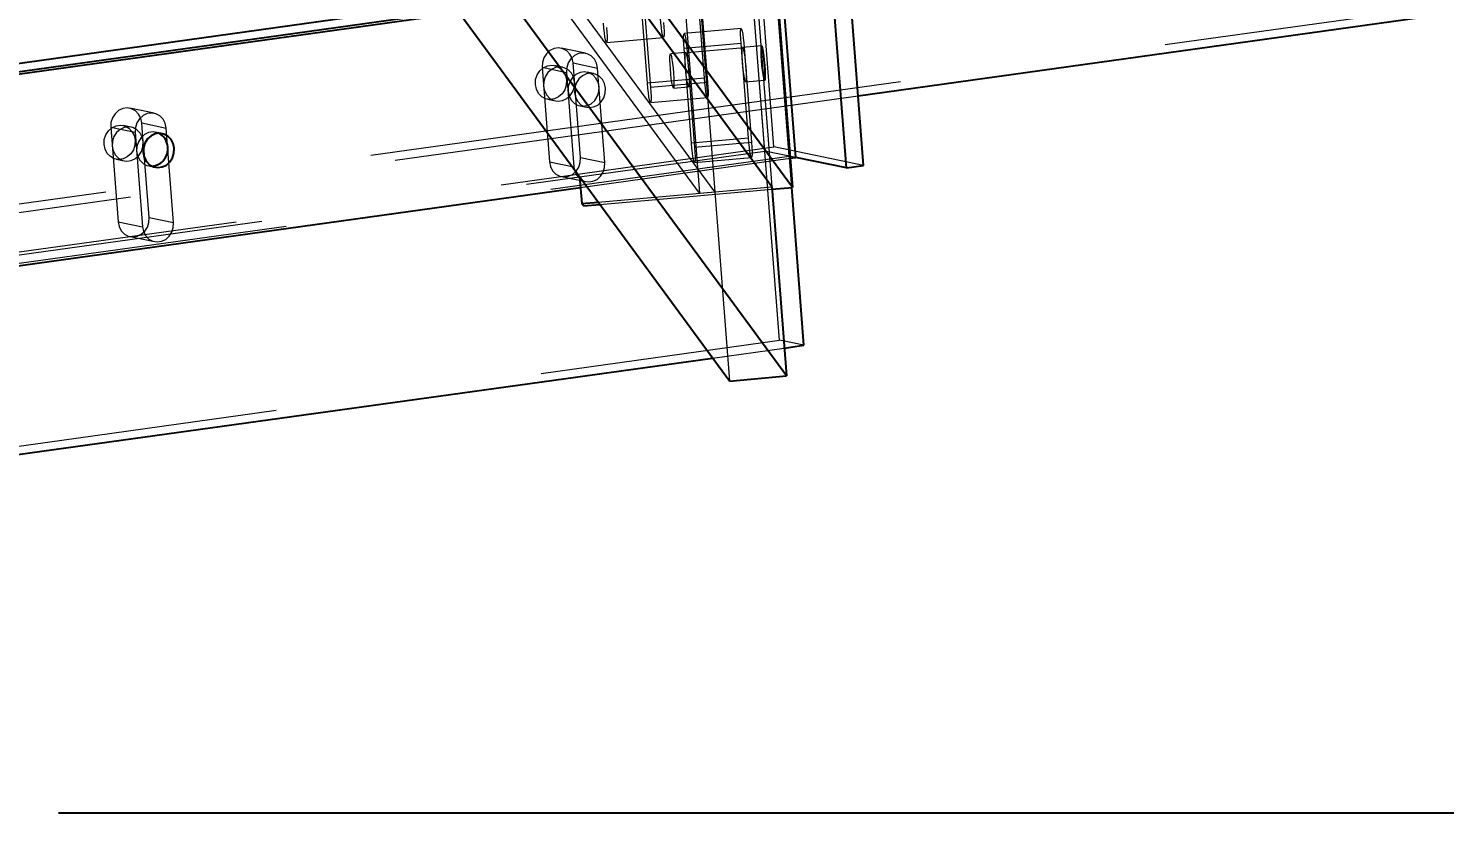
# Model space of a CAD drawing. Header units: millimetres. Extents: x 122 to 2816, y -707 to 556.
# Drawn here: x 676.23 to 679.593, y 299.546 to 301.451 of the extents above; entities that cross this region are included whole.
import ezdxf

# ---------------------------------------------------------------- set-up
doc = ezdxf.new("R2010")
doc.units = ezdxf.units.MM
doc.header["$PDSIZE"] = -1
doc.linetypes.add('HIDDEN', pattern=[1.905, 1.27, -0.635])
doc.layers.add('FORMAT', color=7, linetype='Continuous')
doc.styles.add('SLDTEXTSTYLE7', font='TXT', dxfattribs={"width": 0.75})
doc.dimstyles.new('SLDDIMSTYLE3', dxfattribs={"dimtxt": 1.852083, "dimasz": 1.852083, "dimexe": 0, "dimexo": 0.625, "dimgap": 0.463021, "dimtad": 1, "dimdec": 0, "dimlfac": 110, "dimrnd": 1e-09, "dimzin": 12, "dimtxsty": 'SLDTEXTSTYLE7', "dimsah": 1, "dimcen": 2.5, "dimazin": 3, "dimtfac": 1, "dimtdec": 0, "dimtmove": 0, "dimatfit": 3, "dimfrac": 2, "dimtzin": 12})
doc.dimstyles.new('SLDDIMSTYLE4', dxfattribs={"dimtxt": 1.852083, "dimasz": 1.852083, "dimexe": 0, "dimexo": 0.625, "dimgap": 0.463021, "dimtad": 1, "dimdec": 0, "dimlfac": 110, "dimrnd": 1e-09, "dimzin": 12, "dimtxsty": 'SLDTEXTSTYLE7', "dimsah": 1, "dimcen": 2.5, "dimazin": 3, "dimtfac": 1, "dimtdec": 0, "dimtmove": 0, "dimatfit": 0, "dimfrac": 2, "dimtzin": 12})

# ---------------------------------------------------------------- blocks, each defined once
blk = doc.blocks.new('*D1067')
at = {"layer": 'Defpoints', "color": 0}
for p in [(676.2391, 299.5884), (731.8934, 299.5884), (673.5119, 291.4066)]:
    blk.add_point(p, dxfattribs=at)
at = {"layer": 'FORMAT', "color": 0, "lineweight": -2}
for p, q in [((676.3016, 299.5884), (731.8934, 299.5884)), ((731.8934, 297.7363), (731.8934, 293.2586)), ((673.5744, 291.4066), (731.8934, 291.4066)), ((731.8934, 291.4066), (731.8934, 285.3873))]:
    blk.add_line(p, q, dxfattribs=at)
at = {"layer": 'FORMAT', "color": 0}
for points in [[(731.5847, 297.7363), (732.2021, 297.7363), (731.8934, 299.5884)], [(731.5847, 293.2586), (732.2021, 293.2586), (731.8934, 291.4066)]]:
    blk.add_solid(points, dxfattribs=at)
at = {"layer": 'FORMAT', "color": 0, "insert": (729.5783, 287.4709), "char_height": 1.85208, "attachment_point": 2, "rotation": 90, "style": 'SLDTEXTSTYLE7'}
blk.add_mtext('\\A1;900', dxfattribs=at)
blk = doc.blocks.new('*D1068')
at = {"layer": 'Defpoints', "color": 0}
for p in [(711.2391, 305.0429), (731.8934, 305.0429), (676.2391, 299.5884)]:
    blk.add_point(p, dxfattribs=at)
at = {"layer": 'FORMAT', "color": 0, "lineweight": -2}
for p, q in [((711.3016, 305.0429), (731.8934, 305.0429)), ((731.8934, 301.4405), (731.8934, 303.1908)), ((676.3016, 299.5884), (731.8934, 299.5884))]:
    blk.add_line(p, q, dxfattribs=at)
at = {"layer": 'FORMAT', "color": 0}
for points in [[(731.5847, 303.1908), (732.2021, 303.1908), (731.8934, 305.0429)], [(731.5847, 301.4405), (732.2021, 301.4405), (731.8934, 299.5884)]]:
    blk.add_solid(points, dxfattribs=at)
at = {"layer": 'FORMAT', "color": 0, "insert": (729.5783, 302.2484), "char_height": 1.85208, "attachment_point": 2, "rotation": 90, "style": 'SLDTEXTSTYLE7'}
blk.add_mtext('\\A1;600', dxfattribs=at)

msp = doc.modelspace()

# ---------------------------------------------------------------- linework, layer by layer
at = {"color": 7, "linetype": 'HIDDEN', "lineweight": 18}
for p, q in [((678.000525, 301.16917), (677.861447, 302.965949)), ((677.978911, 301.159485), (677.84331, 302.911344)), ((677.409113, 302.825899), (677.548191, 301.02912)), ((677.859691, 302.826561), (677.995292, 301.074702)), ((677.408409, 302.786676), (677.539121, 301.097986)), ((677.859907, 301.062736), (677.032113, 302.190604)), ((677.823805, 301.059545), (677.036646, 302.132048)), ((673.269264, 300.625507), (681.382641, 301.753375)), ((678.013681, 300.71029), (677.944142, 301.608679)), ((678.037002, 301.147519), (678.002232, 301.596714)), ((678.042782, 301.072834), (678.002232, 301.596714)), ((677.835454, 301.332663), (677.818069, 301.557261)), ((677.700069, 301.320697), (677.682685, 301.545295)), ((677.69021, 301.535041), (677.707595, 301.310444)), ((677.825594, 301.547007), (677.842979, 301.32241)), ((677.960522, 301.523897), (677.995292, 301.074702)), ((677.789035, 301.50874), (677.823805, 301.059545)), ((677.825138, 301.511931), (677.859907, 301.062736)), ((677.825138, 301.511931), (677.894677, 300.613542)), ((677.922749, 301.450477), (677.787365, 301.438511)), ((677.602914, 301.417228), (677.738299, 301.429194)), ((677.553162, 301.391596), (677.495072, 301.403562)), ((677.790842, 301.393591), (677.754739, 301.3904)), ((677.922588, 301.414853), (677.787204, 301.402887)), ((677.804589, 301.17829), (677.787204, 301.402887)), ((677.930114, 301.4046), (677.794729, 301.392634)), ((677.794729, 301.392634), (677.812114, 301.168037)), ((677.939973, 301.190256), (677.922588, 301.414853)), ((677.971354, 301.409546), (677.926226, 301.405557)), ((677.930114, 301.4046), (677.947499, 301.180002)), ((677.449939, 301.358367), (677.508029, 301.346402)), ((677.449939, 301.358367), (677.467324, 301.13377)), ((677.498549, 301.358643), (677.479185, 301.362631)), ((677.523697, 301.368621), (677.581787, 301.356655)), ((677.541082, 301.144023), (677.523697, 301.368621)), ((677.599172, 301.132058), (677.581787, 301.356655)), ((677.508029, 301.346402), (677.525414, 301.121804)), ((677.572129, 301.343486), (677.556639, 301.346677)), ((677.835454, 301.332663), (677.700069, 301.320697)), ((677.842979, 301.32241), (677.707595, 301.310444)), ((677.93343, 301.324057), (677.978558, 301.328045)), ((673.327354, 300.613542), (678.200695, 301.291001)), ((677.462678, 301.282495), (677.482042, 301.278507)), ((677.707434, 301.274821), (677.842818, 301.286786)), ((677.761943, 301.3089), (677.798045, 301.312091)), ((676.528745, 301.249189), (676.470655, 301.261154)), ((677.540132, 301.266541), (677.555623, 301.26335)), ((676.425523, 301.21596), (676.483613, 301.203994)), ((676.425523, 301.21596), (676.442908, 300.991363)), ((676.474132, 301.216235), (676.454769, 301.220224)), ((676.499281, 301.226213), (676.557371, 301.214247)), ((676.503656, 301.169692), (676.499281, 301.226213)), ((676.483613, 301.203994), (676.500998, 300.979397)), ((676.547713, 301.201078), (676.532222, 301.204269)), ((676.574756, 300.98965), (676.557371, 301.214247)), ((677.939973, 301.190256), (677.804589, 301.17829)), ((669.805194, 300.029909), (678.000525, 301.16917)), ((669.865534, 300.031617), (677.978911, 301.159485)), ((669.923624, 300.019651), (678.037002, 301.147519)), ((677.947499, 301.180002), (677.812114, 301.168037)), ((678.052492, 301.144328), (677.978911, 301.159485)), ((678.213522, 301.125295), (678.000525, 301.16917)), ((678.052492, 301.144328), (678.037002, 301.147519)), ((676.438262, 301.140088), (676.457625, 301.136099)), ((676.516666, 301.001616), (676.505748, 301.142666)), ((676.515715, 301.124133), (676.531206, 301.120943)), ((677.467324, 301.13377), (677.525414, 301.121804)), ((677.541037, 301.073229), (678.039222, 301.142483)), ((677.541082, 301.144023), (677.599172, 301.132058)), ((677.811953, 301.132413), (677.947337, 301.144379)), ((677.495949, 301.098829), (677.55404, 301.086863)), ((677.582958, 301.038258), (677.995292, 301.074702)), ((677.587138, 301.032562), (677.995758, 301.068677)), ((677.823805, 301.059545), (677.859907, 301.062736)), ((676.442908, 300.991363), (676.500998, 300.979397)), ((676.516666, 301.001616), (676.574756, 300.98965)), ((676.471533, 300.956421), (676.529623, 300.944456)), ((669.900303, 299.582422), (678.013681, 300.71029)), ((678.071771, 300.698324), (678.013681, 300.71029)), ((677.854608, 300.668136), (678.024929, 300.691813))]:
    msp.add_line(p, q, dxfattribs=at)
at = {"color": 7, "linetype": 'Continuous', "lineweight": 25}
for p, q in [((678.213522, 301.125295), (678.074444, 302.922074)), ((677.905523, 302.869773), (678.044601, 301.072994)), ((678.172545, 301.119599), (678.036944, 302.871458)), ((677.995292, 301.074702), (677.167498, 302.20257)), ((678.044601, 301.072994), (677.208445, 302.212255)), ((678.030061, 300.625507), (677.202267, 301.753375)), ((677.894677, 300.613542), (677.066883, 301.741409)), ((678.200695, 301.291001), (681.223568, 301.711221)), ((678.052492, 301.144328), (678.017723, 301.593523)), ((677.236499, 301.510308), (674.589533, 301.142344)), ((677.249846, 301.492122), (674.591068, 301.122516)), ((677.253406, 301.487273), (674.591477, 301.117229)), ((676.505748, 301.142666), (676.503656, 301.169692)), ((678.039222, 301.142483), (678.052492, 301.144328)), ((678.172545, 301.119599), (678.052492, 301.144328)), ((678.172545, 301.119599), (678.213522, 301.125295)), ((677.539121, 301.097986), (677.54401, 301.034816)), ((674.626247, 300.668034), (677.541037, 301.073229)), ((677.995292, 301.074702), (678.030061, 300.625507)), ((677.995758, 301.068677), (678.044601, 301.072994)), ((678.071771, 300.698324), (678.042782, 301.072834)), ((677.54401, 301.034816), (677.582958, 301.038258)), ((677.548191, 301.02912), (677.54401, 301.034816)), ((677.548191, 301.02912), (677.587138, 301.032562)), ((678.024929, 300.691813), (678.071771, 300.698324)), ((674.660607, 300.224127), (677.854608, 300.668136)), ((677.894677, 300.613542), (678.030061, 300.625507))]:
    msp.add_line(p, q, dxfattribs=at)
at = {"color": 7, "linetype": 'HIDDEN', "lineweight": 18, "flags": 128}
for points in [[(677.603075, 301.452852), (677.603804, 301.44167), (677.60417, 301.431809), (677.604142, 301.424068), (677.603722, 301.419074), (677.602945, 301.417233), (677.601874, 301.418692), (677.600596, 301.423334), (677.599213, 301.430783), (677.597839, 301.440434), (677.596584, 301.451508), (677.59555, 301.463105)], [(677.73846, 301.464817), (677.739189, 301.453635), (677.739554, 301.443775), (677.739526, 301.436034), (677.739106, 301.43104), (677.73833, 301.429199), (677.737259, 301.430658), (677.73598, 301.4353), (677.734598, 301.442748), (677.733223, 301.4524), (677.731968, 301.463473), (677.730934, 301.475071)], [(677.922588, 301.414853), (677.921859, 301.426035), (677.921494, 301.435896), (677.921522, 301.443637), (677.921942, 301.44863), (677.922718, 301.450472), (677.923789, 301.449013), (677.925068, 301.444371), (677.92645, 301.436922), (677.927825, 301.42727), (677.92908, 301.416197), (677.930114, 301.4046)], [(677.787204, 301.402887), (677.786475, 301.414069), (677.786109, 301.42393), (677.786138, 301.431671), (677.786557, 301.436664), (677.787334, 301.438506), (677.788405, 301.437047), (677.789683, 301.432405), (677.791066, 301.424956), (677.79244, 301.415305), (677.793695, 301.404231), (677.794729, 301.392634)], [(677.523697, 301.368621), (677.521322, 301.379803), (677.516151, 301.389664), (677.508604, 301.397404), (677.499292, 301.402398), (677.488969, 301.40424), (677.478472, 301.402781), (677.468652, 301.398139), (677.460303, 301.39069), (677.454102, 301.381038), (677.450551, 301.369965), (677.449939, 301.358367)], [(677.581787, 301.356655), (677.579412, 301.367837), (677.574241, 301.377698), (677.566694, 301.385439), (677.557382, 301.390432), (677.547059, 301.392274), (677.536562, 301.390815), (677.526742, 301.386173), (677.518393, 301.378724), (677.512192, 301.369072), (677.508642, 301.357999), (677.508029, 301.346402)], [(677.754578, 301.354777), (677.753849, 301.365959), (677.753484, 301.37582), (677.753512, 301.383561), (677.753932, 301.388554), (677.754708, 301.390396), (677.755779, 301.388937), (677.757058, 301.384295), (677.75844, 301.376846), (677.759815, 301.367194), (677.76107, 301.356121), (677.762104, 301.344524), (677.762833, 301.333341), (677.763198, 301.323481), (677.76317, 301.31574), (677.762751, 301.310746), (677.761974, 301.308905), (677.760903, 301.310364), (677.759625, 301.315006), (677.758242, 301.322454), (677.756868, 301.332106), (677.755612, 301.343179), (677.754578, 301.354777)], [(677.790681, 301.357968), (677.789952, 301.36915), (677.789586, 301.379011), (677.789615, 301.386751), (677.790034, 301.391745), (677.790811, 301.393587), (677.791882, 301.392128), (677.79316, 301.387486), (677.794543, 301.380037), (677.795917, 301.370385), (677.797172, 301.359312), (677.798206, 301.347714), (677.798936, 301.336532), (677.799301, 301.326672), (677.799273, 301.318931), (677.798853, 301.313937), (677.798077, 301.312095), (677.797006, 301.313555), (677.795727, 301.318197), (677.794345, 301.325645), (677.79297, 301.335297), (677.791715, 301.34637), (677.790681, 301.357968)], [(677.926065, 301.369934), (677.925336, 301.381116), (677.924971, 301.390976), (677.924999, 301.398717), (677.925418, 301.403711), (677.926195, 301.405553), (677.927266, 301.404093), (677.928545, 301.399451), (677.929927, 301.392003), (677.931302, 301.382351), (677.932557, 301.371278), (677.933591, 301.35968), (677.93432, 301.348498), (677.934685, 301.338637), (677.934657, 301.330897), (677.934238, 301.325903), (677.933461, 301.324061), (677.93239, 301.32552), (677.931111, 301.330162), (677.929729, 301.337611), (677.928354, 301.347263), (677.927099, 301.358336), (677.926065, 301.369934)], [(677.434053, 301.317437), (677.434665, 301.329034), (677.438215, 301.340107), (677.444416, 301.349759), (677.452765, 301.357208), (677.462586, 301.36185), (677.473083, 301.363309), (677.483405, 301.361467), (677.492717, 301.356474), (677.500265, 301.348733), (677.505435, 301.338872), (677.507811, 301.32769), (677.507199, 301.316092), (677.503648, 301.305019), (677.497447, 301.295367), (677.489098, 301.287919), (677.479278, 301.283277), (677.468781, 301.281818), (677.458458, 301.283659), (677.449146, 301.288653), (677.441599, 301.296394), (677.436428, 301.306254), (677.434053, 301.317437)], [(677.527174, 301.323701), (677.524799, 301.334883), (677.519628, 301.344744), (677.512081, 301.352485), (677.502769, 301.357478), (677.492446, 301.35932), (677.481949, 301.357861), (677.472129, 301.353219), (677.46378, 301.34577), (677.457579, 301.336119), (677.454028, 301.325045), (677.453416, 301.313448), (677.455792, 301.302266), (677.460962, 301.292405), (677.468509, 301.284664), (677.477822, 301.279671), (677.488144, 301.277829), (677.498641, 301.279288), (677.508462, 301.28393), (677.516811, 301.291379), (677.523012, 301.301031), (677.526562, 301.312104), (677.527174, 301.323701)], [(677.585264, 301.311736), (677.582889, 301.322918), (677.577718, 301.332778), (677.570171, 301.340519), (677.560859, 301.345513), (677.550536, 301.347354), (677.540039, 301.345895), (677.530219, 301.341253), (677.52187, 301.333805), (677.515669, 301.324153), (677.512119, 301.31308), (677.511506, 301.301482), (677.513882, 301.2903), (677.519052, 301.280439), (677.5266, 301.272699), (677.535912, 301.267705), (677.546234, 301.265863), (677.556731, 301.267322), (677.566552, 301.271964), (677.574901, 301.279413), (677.581102, 301.289065), (677.584652, 301.300138), (677.585264, 301.311736)], [(677.600755, 301.308545), (677.598379, 301.319727), (677.593209, 301.329588), (677.585662, 301.337328), (677.57635, 301.342322), (677.566027, 301.344164), (677.55553, 301.342704), (677.545709, 301.338062), (677.53736, 301.330614), (677.53116, 301.320962), (677.527609, 301.309889), (677.526997, 301.298291), (677.529372, 301.287109), (677.534543, 301.277248), (677.54209, 301.269508), (677.551402, 301.264514), (677.561725, 301.262672), (677.572222, 301.264132), (677.582043, 301.268773), (677.590391, 301.276222), (677.596592, 301.285874), (677.600143, 301.296947), (677.600755, 301.308545)], [(677.707595, 301.310444), (677.708324, 301.299262), (677.708689, 301.289401), (677.708661, 301.28166), (677.708242, 301.276667), (677.707465, 301.274825), (677.706394, 301.276284), (677.705115, 301.280926), (677.703733, 301.288375), (677.702358, 301.298027), (677.701103, 301.3091), (677.700069, 301.320697)], [(677.842979, 301.32241), (677.843708, 301.311228), (677.844074, 301.301367), (677.844045, 301.293626), (677.843626, 301.288633), (677.842849, 301.286791), (677.841778, 301.28825), (677.8405, 301.292892), (677.839117, 301.300341), (677.837743, 301.309993), (677.836488, 301.321066), (677.835454, 301.332663)], [(676.499281, 301.226213), (676.496905, 301.237395), (676.491735, 301.247256), (676.484187, 301.254997), (676.474875, 301.25999), (676.464553, 301.261832), (676.454056, 301.260373), (676.444235, 301.255731), (676.435886, 301.248282), (676.429685, 301.23863), (676.426135, 301.227557), (676.425523, 301.21596)], [(676.557371, 301.214247), (676.554995, 301.22543), (676.549825, 301.23529), (676.542278, 301.243031), (676.532966, 301.248025), (676.522643, 301.249866), (676.512146, 301.248407), (676.502325, 301.243765), (676.493976, 301.236317), (676.487776, 301.226665), (676.484225, 301.215591), (676.483613, 301.203994)], [(676.409636, 301.175029), (676.410249, 301.186626), (676.413799, 301.1977), (676.42, 301.207351), (676.428349, 301.2148), (676.43817, 301.219442), (676.448666, 301.220901), (676.458989, 301.21906), (676.468301, 301.214066), (676.475848, 301.206325), (676.481019, 301.196464), (676.483394, 301.185282), (676.482782, 301.173685), (676.479232, 301.162612), (676.473031, 301.15296), (676.464682, 301.145511), (676.454861, 301.140869), (676.444364, 301.13941), (676.434042, 301.141252), (676.42473, 301.146245), (676.417183, 301.153986), (676.412012, 301.163847), (676.409636, 301.175029)], [(676.502758, 301.181294), (676.500382, 301.192476), (676.495212, 301.202337), (676.487664, 301.210077), (676.478352, 301.215071), (676.46803, 301.216913), (676.457533, 301.215453), (676.447712, 301.210812), (676.439363, 301.203363), (676.433162, 301.193711), (676.429612, 301.182638), (676.429, 301.17104), (676.431375, 301.159858), (676.436546, 301.149997), (676.444093, 301.142257), (676.453405, 301.137263), (676.463728, 301.135421), (676.474225, 301.136881), (676.484045, 301.141523), (676.492394, 301.148971), (676.498595, 301.158623), (676.502145, 301.169696), (676.502758, 301.181294)], [(676.539775, 301.20174), (676.536442, 301.203105), (676.52612, 301.204947), (676.515623, 301.203488), (676.505802, 301.198846), (676.497453, 301.191397), (676.491252, 301.181745), (676.487702, 301.170672), (676.48709, 301.159075), (676.489465, 301.147893), (676.494636, 301.138032), (676.502183, 301.130291), (676.511495, 301.125297), (676.521818, 301.123456), (676.523653, 301.123472)], [(677.947499, 301.180002), (677.948228, 301.16882), (677.948593, 301.158959), (677.948565, 301.151219), (677.948145, 301.146225), (677.947369, 301.144383), (677.946298, 301.145843), (677.945019, 301.150485), (677.943637, 301.157933), (677.942262, 301.167585), (677.941007, 301.178658), (677.939973, 301.190256)], [(677.812114, 301.168037), (677.812843, 301.156854), (677.813209, 301.146994), (677.81318, 301.139253), (677.812761, 301.134259), (677.811984, 301.132418), (677.810913, 301.133877), (677.809635, 301.138519), (677.808252, 301.145967), (677.806878, 301.155619), (677.805623, 301.166692), (677.804589, 301.17829)], [(677.467324, 301.13377), (677.469699, 301.122588), (677.47487, 301.112727), (677.482417, 301.104986), (677.491729, 301.099993), (677.502052, 301.098151), (677.512549, 301.09961), (677.522369, 301.104252), (677.530718, 301.111701), (677.536919, 301.121353), (677.54047, 301.132426), (677.541082, 301.144023)], [(677.525414, 301.121804), (677.52779, 301.110622), (677.53296, 301.100761), (677.540507, 301.093021), (677.549819, 301.088027), (677.560142, 301.086185), (677.570639, 301.087645), (677.58046, 301.092286), (677.588809, 301.099735), (677.595009, 301.109387), (677.59856, 301.12046), (677.599172, 301.132058)], [(676.442908, 300.991363), (676.445283, 300.98018), (676.450454, 300.97032), (676.458001, 300.962579), (676.467313, 300.957585), (676.477636, 300.955744), (676.488132, 300.957203), (676.497953, 300.961845), (676.506302, 300.969293), (676.512503, 300.978945), (676.516053, 300.990018), (676.516666, 301.001616)], [(676.500998, 300.979397), (676.503373, 300.968215), (676.508544, 300.958354), (676.516091, 300.950613), (676.525403, 300.94562), (676.535726, 300.943778), (676.546223, 300.945237), (676.556043, 300.949879), (676.564392, 300.957328), (676.570593, 300.966979), (676.574143, 300.978053), (676.574756, 300.98965)]]:
    msp.add_lwpolyline(points, dxfattribs=at)
at = {"color": 7, "linetype": 'Continuous', "lineweight": 25, "flags": 128}
for points in [[(677.978719, 301.363669), (677.977685, 301.375266), (677.97643, 301.386339), (677.975055, 301.395991), (677.973673, 301.40344), (677.972394, 301.408082), (677.971323, 301.409541), (677.970547, 301.407699), (677.970127, 301.402706), (677.970099, 301.394965), (677.970464, 301.385104), (677.971193, 301.373922), (677.972227, 301.362325), (677.973483, 301.351252), (677.974857, 301.3416), (677.97624, 301.334151), (677.977518, 301.329509), (677.978589, 301.32805), (677.979366, 301.329892), (677.979785, 301.334885), (677.979813, 301.342626), (677.979448, 301.352487), (677.978719, 301.363669)], [(676.576339, 301.166137), (676.573963, 301.177319), (676.568792, 301.18718), (676.561245, 301.194921), (676.551933, 301.199914), (676.541611, 301.201756), (676.531114, 301.200297), (676.521293, 301.195655), (676.512944, 301.188206), (676.506743, 301.178554), (676.503193, 301.167481), (676.502581, 301.155884), (676.504956, 301.144702), (676.510127, 301.134841), (676.517674, 301.1271), (676.526986, 301.122107), (676.537309, 301.120265), (676.547805, 301.121724), (676.557626, 301.126366), (676.565975, 301.133815), (676.572176, 301.143466), (676.575726, 301.15454), (676.576339, 301.166137)]]:
    msp.add_lwpolyline(points, dxfattribs=at)
at = {"color": 7, "linetype": 'Continuous', "lineweight": 25}
for centre, radius, start, end in [((676.522482, 301.16744), 0.038412, 2.816594, 63.243758), ((676.519851, 301.164569), 0.041272, 275.285783, 6.621698)]:
    msp.add_arc(centre, radius, start, end, dxfattribs=at)

# ---------------------------------------------------------------- dimensions: what is measured, and where the dimension line sits
at = {"layer": 'FORMAT'}
for base, p1, p2, dimstyle, picture, middle in [((731.893394, 305.042928), (676.239135, 299.588383), (711.239135, 305.042928), 'SLDDIMSTYLE4', '*D1068', (731.893394, 302.248414)), ((731.893394, 299.588383), (673.511862, 291.406565), (676.239135, 299.588383), 'SLDDIMSTYLE3', '*D1067', (731.893394, 287.470888))]:
    dim = msp.add_linear_dim(base=base, p1=p1, p2=p2, angle=90, dimstyle=dimstyle, dxfattribs=at)
    dim.commit()
    dim.dimension.update_dxf_attribs({"geometry": picture, "text_midpoint": middle, "dimtype": 160})

doc.saveas('drawing.dxf')
